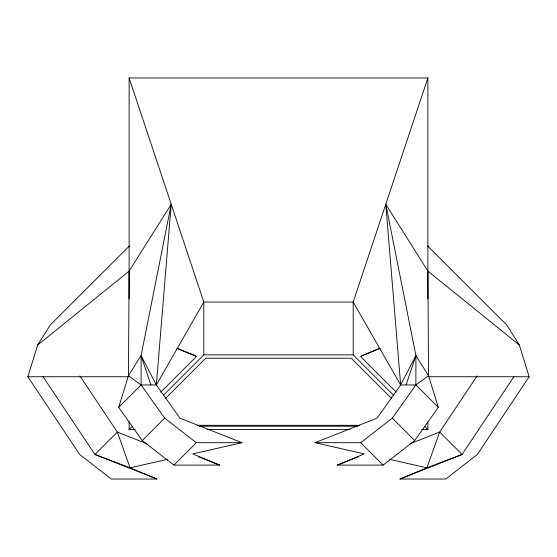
<?xml version="1.0" encoding="UTF-8"?>
<svg xmlns="http://www.w3.org/2000/svg" width="557" height="557" viewBox="0 0 557 557"><rect width="100%" height="100%" fill="white"/><g stroke="black" fill="none" stroke-linecap="round" stroke-linejoin="round"><path stroke-width="0.84" d="M129.113 271.113L128.472 375.669L118.697 407.362L142.265 440.545L173.875 465.095L219.618 465.095L192.701 453.892L242.023 442.69L179.918 418.14L156.35 384.95L141.102 355.61L171.208 204.259L129.113 271.113L37.632 345.062L27.85 376.748L79.672 454.484L111.282 479.027L157.025 479.027L130.108 467.824L94.92 454.484L43.098 376.748M150.884 384.95L141.102 355.61L128.472 375.669L141.102 384.95L156.35 384.95L171.208 204.259M129.113 298.824L129.113 77.973L427.887 77.973L353.194 302.054L353.194 354.872L393.604 395.282M406.116 384.95L415.898 355.61L385.792 204.259L427.887 271.113L519.368 345.062L529.15 376.748L477.328 454.484L445.718 479.027L399.975 479.027L426.892 467.824L462.08 454.484L513.902 376.748M427.887 271.113L428.528 375.669L415.898 384.95L400.65 384.95L415.898 355.61L428.528 375.669L438.303 407.362L414.735 440.545L383.125 465.095L337.382 465.095L364.299 453.892L314.977 442.69L377.082 418.14L400.65 384.95L385.792 204.259M156.35 384.95L203.806 302.054L129.113 77.973M37.632 345.062L50.255 325.003L129.461 245.936M477.098 375.933L439.675 432.072L426.892 467.824L389.273 459.281M314.977 442.69L360.713 442.69L392.33 418.14L415.898 384.95L415.898 355.61M118.697 407.362L141.102 384.95L141.102 355.61M160.729 392.17L196.377 356.522L176.666 348.355M135.191 429.565L129.113 429.565L132.169 426.502M163.396 395.282L203.806 354.872L353.194 354.872M165.304 398.652L205.749 358.214L351.251 358.214L391.696 398.652M142.265 440.545L164.67 418.14L141.102 384.95M173.875 465.095L196.287 442.69L242.023 442.69M361.284 355.867L379.421 348.355M380.334 348.355L360.623 356.522L396.271 392.17M337.382 465.095L358.353 456.81M409.834 443.866L439.675 432.072L462.08 454.484L399.975 479.027M167.727 459.281L130.108 467.824L117.325 432.072L79.902 375.933M27.85 376.748L128.242 376.748M428.758 376.748L529.15 376.748M197.686 425.311L359.314 425.311M199.427 426.223L357.573 426.223M207.281 429.565L349.719 429.565M421.809 429.565L427.887 429.565L427.887 421.774M198.647 456.81L219.618 465.095M147.166 443.866L117.325 432.072L94.92 454.484L157.025 479.027M177.579 348.355L195.716 355.867M164.67 418.14L196.287 442.69M427.539 245.936L506.745 325.003L519.368 345.062M415.898 384.95L438.303 407.362M424.831 426.502L427.887 429.565M392.33 418.14L414.735 440.545M360.713 442.69L383.125 465.095M400.65 384.95L353.194 302.054L203.806 302.054L203.806 354.872M427.887 77.973L427.887 298.824M129.113 421.774L129.113 429.565"/></g></svg>
